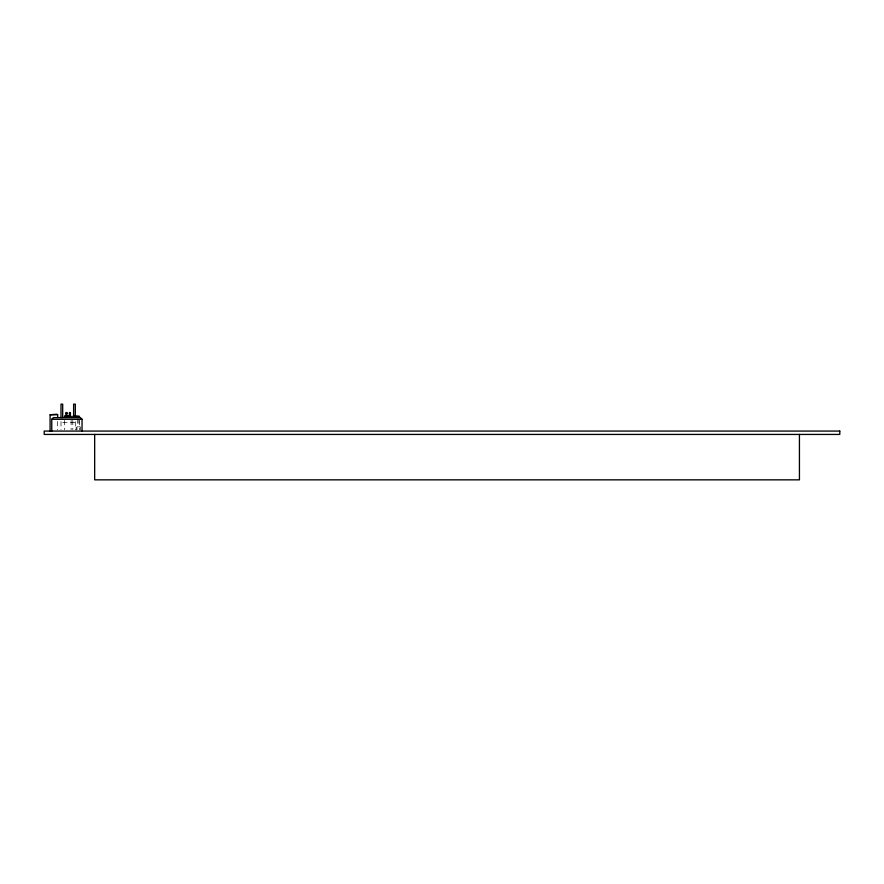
<?xml version="1.0" encoding="UTF-8"?>
<svg xmlns="http://www.w3.org/2000/svg" width="884" height="884" viewBox="0 0 884 884"><rect width="100%" height="100%" fill="white"/><g stroke="black" fill="none" stroke-linecap="round" stroke-linejoin="round"><path stroke-width="0.66" stroke-dasharray="4.42 3.31" d="M62.687 422.651L75.306 422.651M80.356 430.011L80.356 426.861L76.146 426.861L76.146 430.011M79.527 420.419L79.505 430.011M78.842 418.928L78.842 426.861M77.659 418.928L77.659 426.861M76.985 426.861L76.985 430.011M75.306 421.646L75.306 429.723M72.797 420.419L72.797 429.734M71.118 420.419L71.118 429.734M64.388 420.419L64.388 429.734M61.007 421.646L61.007 429.723M57.659 421.546L57.659 429.712"/><path stroke-width="1.33" d="M65.792 417.37L65.969 412.563L66.808 412.563L66.974 417.37M69.328 417.37L69.504 412.563L70.344 412.563L70.51 417.37M51.769 431.072L51.769 419.292L53.449 417.613L80.367 417.613L82.046 419.292L82.046 431.072M50.09 431.072L50.09 414.751L56.819 414.242L57.659 414.751L57.659 417.469M65.803 413.403L66.974 413.403L66.797 412.563M69.328 413.403L70.51 413.403M50.09 414.751L57.659 414.751M77.825 416.773L78.665 416.773M51.769 419.292L82.046 419.292M799.434 434.431L799.434 479.846L94.665 479.846L94.665 434.431M75.306 416.353L75.306 404.154L73.626 404.154L73.626 416.353M62.687 417.613L62.687 404.154L61.007 404.154L61.007 417.613M65.228 415.933L64.388 416.43L71.118 416.43L65.228 415.933M73.637 415.933L72.797 416.43L79.527 416.43L73.637 415.933M839.8 431.072L44.2 431.072L44.2 434.431L839.8 434.431L839.8 431.072"/></g></svg>
